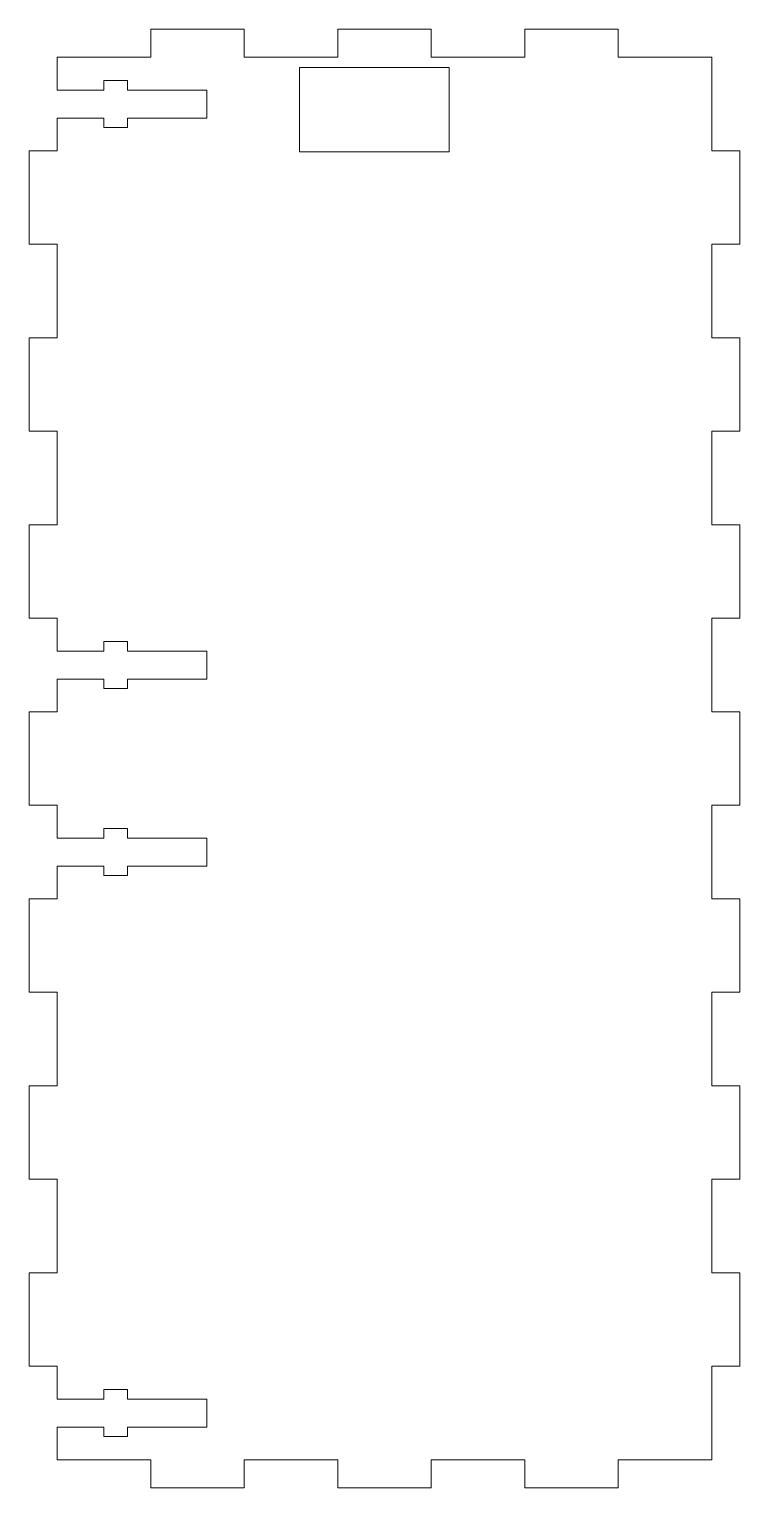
# Model space of a CAD drawing. Header units: millimetres. Extents: x -0.3 to 7.3, y -0.3 to 15.3.
import ezdxf

# ---------------------------------------------------------------- set-up
doc = ezdxf.new("R2010")
doc.units = ezdxf.units.MM

msp = doc.modelspace()

# ---------------------------------------------------------------- linework, layer by layer
at = {"color": 7, "linetype": 'Continuous', "lineweight": 15}
for p, q in [((2, 15.301), (1, 15.301)), ((1, 15.301), (1, 15.001)), ((2, 15.001), (2, 15.301)), ((4, 15.301), (3, 15.301)), ((3, 15.301), (3, 15.001)), ((4, 15.001), (4, 15.301)), ((6, 15.301), (5, 15.301)), ((5, 15.301), (5, 15.001)), ((6, 15.001), (6, 15.301)), ((1, 15.001), (0, 15.001)), ((0, 15.001), (0, 14.65)), ((3, 15.001), (2, 15.001)), ((5, 15.001), (4, 15.001)), ((7, 15.001), (6, 15.001)), ((7, 14), (7, 15.001)), ((4.191, 14.889), (2.591, 14.889)), ((2.591, 14.889), (2.591, 13.989)), ((4.191, 13.989), (4.191, 14.889)), ((0.5, 14.65), (0.5, 14.75)), ((0.5, 14.75), (0.75, 14.75)), ((0.75, 14.75), (0.75, 14.65)), ((0, 14.65), (0.5, 14.65)), ((0.75, 14.65), (1.6, 14.65)), ((1.6, 14.65), (1.6, 14.35)), ((0.5, 14.35), (0, 14.35)), ((0, 14.35), (0, 14)), ((0.5, 14.25), (0.5, 14.35)), ((0.75, 14.25), (0.5, 14.25)), ((1.6, 14.35), (0.75, 14.35)), ((0.75, 14.35), (0.75, 14.25)), ((0, 14), (-0.3, 14)), ((-0.3, 14), (-0.3, 13)), ((2.591, 13.989), (4.191, 13.989)), ((7.3, 14), (7, 14)), ((7.3, 13), (7.3, 14)), ((-0.3, 13), (0, 13)), ((0, 13), (0, 12)), ((7, 12), (7, 13)), ((7, 13), (7.3, 13)), ((0, 12), (-0.3, 12)), ((-0.3, 12), (-0.3, 11)), ((7.3, 12), (7, 12)), ((7.3, 11), (7.3, 12)), ((-0.3, 11), (0, 11)), ((0, 11), (0, 10)), ((7, 10), (7, 11)), ((7, 11), (7.3, 11)), ((0, 10), (-0.3, 10)), ((-0.3, 10), (-0.3, 9)), ((7.3, 10), (7, 10)), ((7.3, 9), (7.3, 10)), ((-0.3, 9), (0, 9)), ((0, 9), (0, 8.65)), ((7, 8), (7, 9)), ((7, 9), (7.3, 9)), ((0.5, 8.65), (0.5, 8.75)), ((0.5, 8.75), (0.75, 8.75)), ((0.75, 8.75), (0.75, 8.65)), ((0, 8.65), (0.5, 8.65)), ((0.75, 8.65), (1.6, 8.65)), ((1.6, 8.65), (1.6, 8.35)), ((0.5, 8.35), (0, 8.35)), ((0, 8.35), (0, 8)), ((0.5, 8.25), (0.5, 8.35)), ((1.6, 8.35), (0.75, 8.35)), ((0.75, 8.35), (0.75, 8.25)), ((0.75, 8.25), (0.5, 8.25)), ((0, 8), (-0.3, 8)), ((-0.3, 8), (-0.3, 7)), ((7.3, 8), (7, 8)), ((7.3, 7), (7.3, 8)), ((-0.3, 7), (0, 7)), ((0, 7), (0, 6.65)), ((7, 6), (7, 7)), ((7, 7), (7.3, 7)), ((0.5, 6.65), (0.5, 6.75)), ((0.5, 6.75), (0.75, 6.75)), ((0.75, 6.75), (0.75, 6.65)), ((0, 6.65), (0.5, 6.65)), ((0.75, 6.65), (1.6, 6.65)), ((1.6, 6.65), (1.6, 6.35)), ((0.5, 6.35), (0, 6.35)), ((0, 6.35), (0, 6)), ((0.5, 6.25), (0.5, 6.35)), ((0.75, 6.25), (0.5, 6.25)), ((1.6, 6.35), (0.75, 6.35)), ((0.75, 6.35), (0.75, 6.25)), ((0, 6), (-0.3, 6)), ((-0.3, 6), (-0.3, 5)), ((7.3, 6), (7, 6)), ((7.3, 5), (7.3, 6)), ((-0.3, 5), (0, 5)), ((0, 5), (0, 4)), ((7, 4), (7, 5)), ((7, 5), (7.3, 5)), ((0, 4), (-0.3, 4)), ((-0.3, 4), (-0.3, 3)), ((7.3, 4), (7, 4)), ((7.3, 3), (7.3, 4)), ((-0.3, 3), (0, 3)), ((0, 3), (0, 2)), ((7, 2), (7, 3)), ((7, 3), (7.3, 3)), ((0, 2), (-0.3, 2)), ((-0.3, 2), (-0.3, 1)), ((7.3, 2), (7, 2)), ((7.3, 1), (7.3, 2)), ((-0.3, 1), (0, 1)), ((0, 1), (0, 0.65)), ((7, 0), (7, 1)), ((7, 1), (7.3, 1)), ((0, 0.65), (0.5, 0.65)), ((0.5, 0.65), (0.5, 0.75)), ((0.5, 0.75), (0.75, 0.75)), ((0.75, 0.75), (0.75, 0.65)), ((0.75, 0.65), (1.6, 0.65)), ((1.6, 0.65), (1.6, 0.35)), ((0.5, 0.35), (0, 0.35)), ((0, 0.35), (0, 0)), ((0.5, 0.25), (0.5, 0.35)), ((1.6, 0.35), (0.75, 0.35)), ((0.75, 0.35), (0.75, 0.25)), ((0.75, 0.25), (0.5, 0.25)), ((0, 0), (1, 0)), ((1, 0), (1, -0.3)), ((2, -0.3), (2, 0)), ((2, 0), (3, 0)), ((3, 0), (3, -0.3)), ((4, -0.3), (4, 0)), ((4, 0), (5, 0)), ((5, 0), (5, -0.3)), ((6, 0), (7, 0)), ((6, -0.3), (6, 0)), ((1, -0.3), (2, -0.3)), ((3, -0.3), (4, -0.3)), ((5, -0.3), (6, -0.3))]:
    msp.add_line(p, q, dxfattribs=at)

doc.saveas('drawing.dxf')
